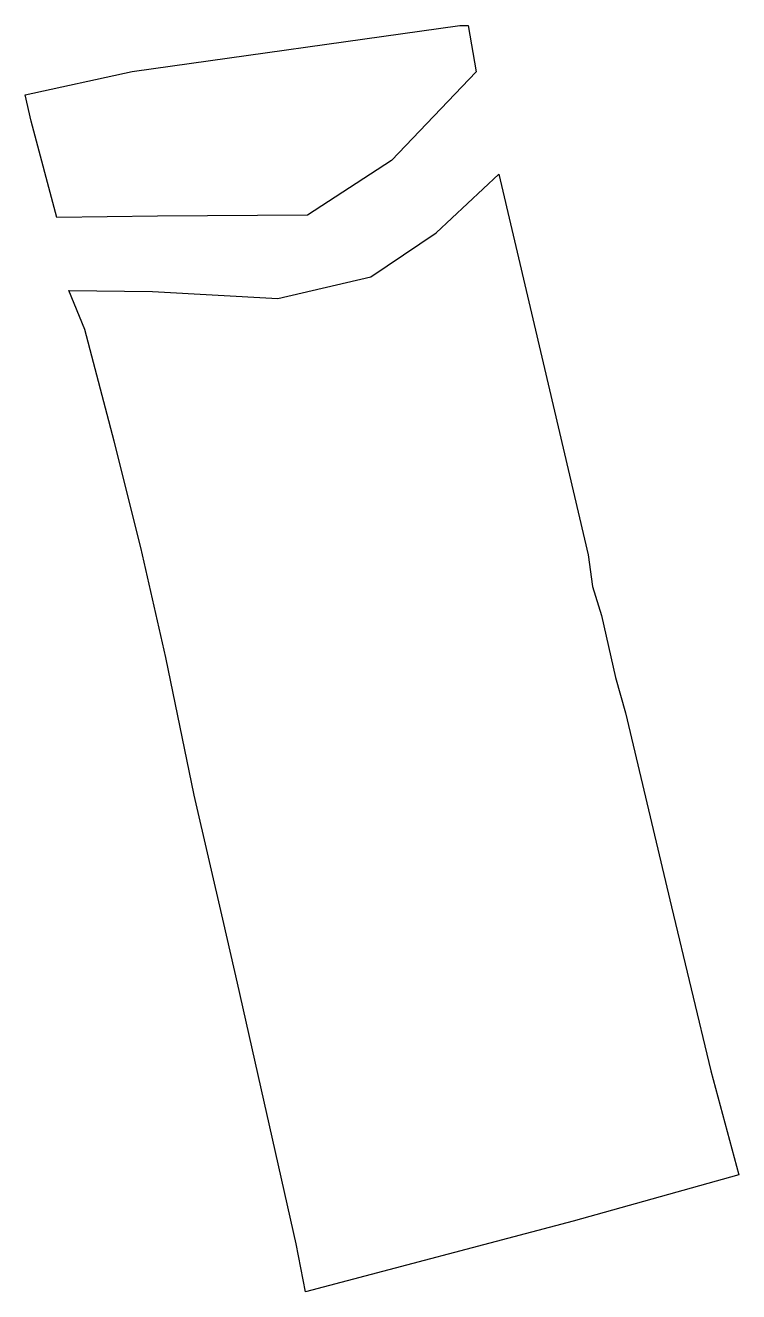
# Model space of a CAD drawing. Header units: millimetres. Extents: x 607543 to 607704, y 1320966 to 1321252.
import ezdxf

# ---------------------------------------------------------------- set-up
doc = ezdxf.new("R2010")
doc.units = ezdxf.units.MM

msp = doc.modelspace()

# ---------------------------------------------------------------- linework, layer by layer
at = {"color": 6}
for points, elevation in [([(607645.09, 1321241.38), (607625.98, 1321221.39), (607607, 1321209.07), (607573.18, 1321208.82), (607550.44, 1321208.54), (607544.66, 1321230.23), (607543.32, 1321236.2), (607567.44, 1321241.45), (607641.38, 1321251.85), (607643.25, 1321251.84), (607645.09, 1321241.38)], 171.89), ([(607645.09, 1321241.38), (607625.98, 1321221.39), (607607, 1321209.07), (607573.18, 1321208.82), (607550.44, 1321208.54), (607544.66, 1321230.23), (607543.32, 1321236.2), (607567.44, 1321241.45), (607641.38, 1321251.85), (607643.25, 1321251.84), (607645.09, 1321241.38)], 171.89), ([(607553.17, 1321192.05), (607572.03, 1321191.8), (607600.33, 1321190.22), (607621.26, 1321195.12), (607636.03, 1321205.06), (607650.14, 1321218.25), (607660.48, 1321174.46), (607670.32, 1321132.45), (607671.28, 1321125.27), (607673.37, 1321118.74), (607676.51, 1321104.74), (607678.77, 1321096.82), (607689.17, 1321053), (607698.05, 1321016.04), (607704.3, 1320992.59), (607666.92, 1320982.15), (607606.57, 1320966.23), (607604.42, 1320977.01), (607591.19, 1321035.82), (607588.11, 1321049.25), (607581.43, 1321078.21), (607575.05, 1321109.26), (607569.38, 1321134.1), (607563.38, 1321158.07), (607556.73, 1321183.28), (607553.17, 1321192.05)], 172.83), ([(607553.17, 1321192.05), (607572.03, 1321191.8), (607600.33, 1321190.22), (607621.26, 1321195.12), (607636.03, 1321205.06), (607650.14, 1321218.25), (607660.48, 1321174.46), (607670.32, 1321132.45), (607671.28, 1321125.27), (607673.37, 1321118.74), (607676.51, 1321104.74), (607678.77, 1321096.82), (607689.17, 1321053), (607698.05, 1321016.04), (607704.3, 1320992.59), (607666.92, 1320982.15), (607606.57, 1320966.23), (607604.42, 1320977.01), (607591.19, 1321035.82), (607588.11, 1321049.25), (607581.43, 1321078.21), (607575.05, 1321109.26), (607569.38, 1321134.1), (607563.38, 1321158.07), (607556.73, 1321183.28), (607553.17, 1321192.05)], 172.83)]:
    msp.add_lwpolyline(points, dxfattribs=dict(at, elevation=elevation))

doc.saveas('drawing.dxf')
